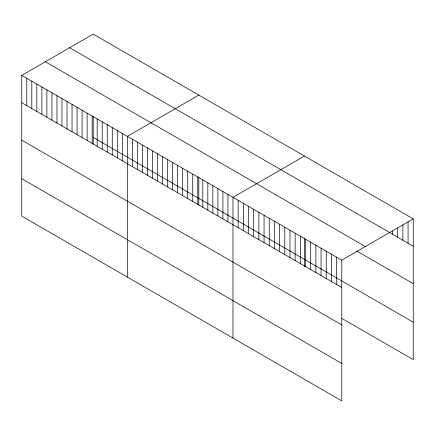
<?xml version="1.0" encoding="UTF-8"?>
<svg xmlns="http://www.w3.org/2000/svg" width="435" height="435" viewBox="0 0 435 435"><rect width="100%" height="100%" fill="white"/><g stroke="black" fill="none" stroke-linecap="round" stroke-linejoin="round"><path stroke-width="0.65" d="M21.75 75.38L341.785 260.146L341.785 400.88L21.75 216.113L21.75 75.38L93.215 34.12L413.25 218.887L413.25 359.62L341.861 318.404M198.828 95.091L127.363 136.351L127.363 277.084M304.44 156.067L232.975 197.327L232.975 338.06M341.785 260.146L413.25 218.887M69.633 47.736L389.668 232.502M389.646 232.605L413.25 246.237M45.332 61.765L365.367 246.531M356.83 251.077L413.25 283.653M93.215 137.433L413.25 322.204M21.75 102.725L341.785 287.497M21.75 140.146L341.785 324.912M21.75 178.693L341.785 363.464M408.068 221.899L408.068 243.247M402.886 224.911L402.886 240.25M397.704 227.924L397.704 237.26M392.522 230.936L392.522 234.269M336.603 257.156L336.603 284.506M331.421 254.165L331.421 281.516M326.239 251.174L326.239 278.52M321.057 248.184L321.057 275.529M315.875 245.193L315.875 272.538M310.693 242.197L310.693 269.548M305.511 239.206L305.511 266.557M304.44 237.967L304.44 266.731M300.335 236.216L300.335 263.567M295.153 233.225L295.153 260.57M289.971 230.235L289.971 257.58M284.789 227.244L284.789 254.589M279.607 224.248L279.607 251.599M274.425 221.257L274.425 248.608M269.243 218.267L269.243 245.617M264.061 215.276L264.061 242.621M258.879 212.285L258.879 239.631M253.697 209.295L253.697 236.64M248.516 206.299L248.516 233.649M243.334 203.308L243.334 230.659M238.152 200.317L238.152 227.668M227.945 194.423L227.945 221.768M222.916 191.52L222.916 218.865M217.886 188.616L217.886 215.961M212.856 185.712L212.856 213.058M207.827 182.809L207.827 210.159M202.797 179.905L202.797 207.256M198.828 176.991L198.828 205.092M197.767 177.001L197.767 204.352M192.738 174.098L192.738 201.448M187.713 171.194L187.713 198.545M182.684 168.291L182.684 195.641M177.654 165.387L177.654 192.738M172.624 162.483L172.624 189.834M167.595 159.58L167.595 186.93M162.565 156.676L162.565 184.027M157.535 153.772L157.535 181.123M152.506 150.869L152.506 178.219M147.476 147.965L147.476 175.316M142.446 145.062L142.446 172.412M137.422 142.158L137.422 169.509M132.392 139.254L132.392 166.605M122.333 133.447L122.333 160.798M117.303 130.543L117.303 157.894M112.273 127.64L112.273 154.99M107.244 124.736L107.244 152.087M102.214 121.833L102.214 149.183M97.184 118.929L97.184 146.28M93.215 116.629L93.215 144.115M92.16 116.025L92.16 143.376M87.13 113.122L87.13 140.472M82.101 110.218L82.101 137.569M77.071 107.314L77.071 134.665M72.041 104.411L72.041 131.761M67.012 101.507L67.012 128.858M61.982 98.604L61.982 125.954M56.952 95.7L56.952 123.051M51.923 92.802L51.923 120.147M46.893 89.898L46.893 117.243M41.869 86.995L41.869 114.34M36.839 84.091L36.839 111.436M31.809 81.187L31.809 108.532M26.78 78.284L26.78 105.629"/></g></svg>
